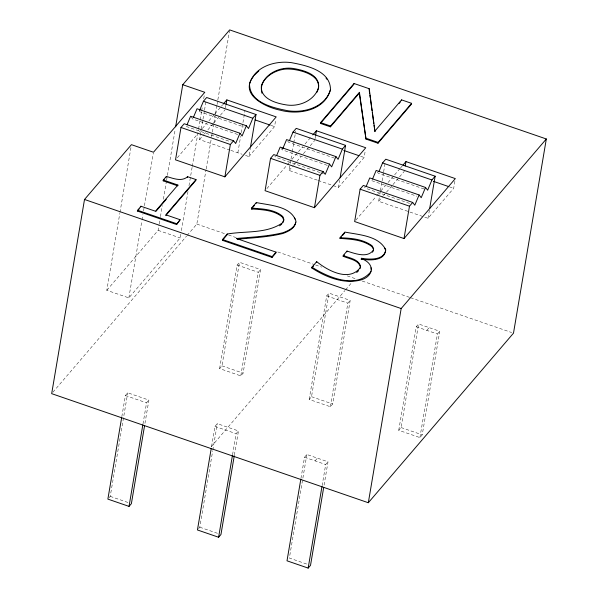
<?xml version="1.0" encoding="UTF-8"?>
<svg xmlns="http://www.w3.org/2000/svg" width="598" height="598" viewBox="0 0 598 598"><rect width="100%" height="100%" fill="white"/><g stroke="black" fill="none" stroke-linecap="round" stroke-linejoin="round"><path stroke-width="0.45" stroke-dasharray="2.99 2.24" d="M180.783 234.274L180.162 237.944L128.839 297.894L106.803 290.299L119.817 213.359M119.974 212.44L131.126 146.495M128.839 297.894L141.853 220.954M142.01 220.034L142.937 214.54M143.557 210.877L153.32 153.17M121.828 416.619L125.393 395.54L127.74 392.804L148.902 400.092L144.866 423.922M109.053 497.738L110.226 496.37L127.74 392.804M106.803 290.299L158.126 230.35L159.053 224.855M159.21 223.936L160.294 217.523M160.451 216.611L162.305 205.615M163.389 199.209L166.491 180.888M166.648 179.968L167.261 176.305M167.418 175.393L175.162 129.594M142.989 423.907L146.555 402.828L148.902 400.092M181.403 230.611L188.064 191.225M188.99 185.731L192.093 167.41M192.25 166.498L198.446 129.856M198.596 128.944L199.994 120.699M200.151 119.779L201.541 111.542M201.698 110.623L202.161 107.872M203.709 98.715L204.486 94.133M230.021 150.083L199.53 139.581L201.175 129.871M201.324 128.974L202.849 119.981M202.999 119.084L204.367 110.989M204.516 110.092L206.19 100.202M187.114 235.433L196.832 224.086L206.018 169.787M206.175 168.868L211.468 137.577M211.625 136.658L212.245 132.973M212.402 132.053L213.8 123.771M213.957 122.852L215.355 114.569M215.512 113.65L216.917 105.368M217.067 104.448L217.694 100.763M217.844 99.844L229.52 30.819M225.491 107.842L225.939 105.188M237.862 152.782L240.643 136.322M241.263 132.659L242.81 123.517M242.967 122.597L244.978 110.712M245.501 155.413L248.895 156.586L250.39 147.758M219.608 368.585L237.129 265.026L239.477 262.283L260.631 269.571L243.117 373.137L240.77 375.873L219.608 368.585L221.955 365.849L239.477 262.283M211.55 446.557L214.959 426.396L217.306 423.653L238.467 430.941L234.431 454.772M198.618 528.587L199.792 527.219L212.656 451.146M212.813 450.234L217.306 423.653M248.895 156.586L274.557 126.612L275.753 119.548M240.77 375.873L258.284 272.314L260.631 269.571M232.555 454.764L236.12 433.685L238.467 430.941M317.306 180.148L289.096 170.43L290.142 164.256M290.292 163.374L290.74 160.72M291.039 158.926L292.108 152.632M292.258 151.735L293.625 143.64M293.782 142.743L295.756 131.052M315.056 138.691L315.505 136.045M333.176 185.612L338.461 187.436L339.657 180.379M309.173 399.442L326.695 295.875L329.035 293.132L350.196 300.42L332.675 403.986L330.335 406.73L309.173 399.442L311.521 396.698L329.035 293.132M300.958 478.325L304.524 457.246L306.871 454.51L328.025 461.798L323.996 485.621M306.871 454.51L289.357 558.069L306.983 564.146M338.461 187.436L364.122 157.461L365.318 150.397M330.335 406.73L347.849 303.164L350.196 300.42M322.12 485.613L325.686 464.534L328.025 461.798M454.884 181.254L453.688 188.318L428.026 218.292L378.661 201.287L379.259 197.751M379.857 194.223L380.306 191.577M380.455 190.672L381.973 181.687M382.129 180.79L383.497 172.695M383.647 171.798L385.015 163.703M428.026 218.292L429.521 209.464M398.739 430.291L416.26 326.725L418.6 323.989L439.762 331.277L422.24 434.843L419.901 437.579L398.739 430.291L401.086 427.555L418.6 323.989M419.901 437.579L437.415 334.013L439.762 331.277M177.307 157.752L196.996 134.752M199.381 131.964L200.577 130.566M202.371 128.473L206.542 123.599M208.934 120.811L214.301 114.532M214.899 113.837L220.864 106.863M221.462 106.167L222.658 104.777M199.53 139.581L203.709 134.7M204.307 134.004L205.503 132.607M207.887 129.818L213.254 123.547M213.852 122.852L219.817 115.877M220.415 115.182L225.192 109.606M52.886 392.236L186.509 236.143M266.872 188.609L290.142 161.423M291.929 159.33L297.901 152.355M298.499 151.66L302.67 146.779M305.062 143.991L310.429 137.719M289.096 170.43L293.274 165.549M293.872 164.854L296.257 162.065M296.855 161.37L301.033 156.489M303.418 153.701L314.757 140.455M355.84 220.154L376.127 196.458M376.725 195.755L379.708 192.272M380.904 190.874L387.467 183.212M388.065 182.51L394.03 175.543M394.628 174.848L399.995 168.569M400.593 167.874L402.387 165.781M378.661 201.287L382.84 196.406M383.438 195.71L385.822 192.922M386.42 192.22L392.385 185.253M392.983 184.55L398.948 177.584M399.546 176.888L404.323 171.312M211.191 446.796L344.994 290.493M345.592 289.798L351.572 282.809M315.101 460.894L317.448 458.15M426.837 330.373L429.185 327.629M271.029 125.393L274.557 126.612M360.594 156.25L364.122 157.461M449.277 186.793L453.688 188.318M199.134 111.512L244.089 127M334.536 158.156L288.699 142.361L287.645 140.978M424.102 189.005L378.257 173.218L377.211 171.835M237.675 134.49L192.713 119.009L191.136 116.931M327.241 165.347L282.278 149.859L281.224 148.476M371.844 180.708L416.806 196.196M186.299 126.499L231.262 141.988M319.945 172.538L275.865 157.349L274.811 155.966M320.827 172.837L323.473 173.749M409.51 203.387L365.43 188.206L364.376 186.823M230.895 150.382L242.108 154.247M318.188 180.454L332.294 185.313M196.832 224.086L227.621 234.685M228.496 234.992L236.412 237.72M277.756 251.96L314.698 264.682M315.58 264.989L321.731 267.112M347.244 275.895L355.16 278.623M362.194 281.045L409.69 297.408M410.572 297.714L511.724 332.555M158.126 230.35L180.162 237.944M237.129 265.026L258.284 272.314M326.695 295.875L347.849 303.164M416.26 326.725L437.415 334.013M221.955 365.849L243.117 373.137M311.521 396.698L332.675 403.986M401.086 427.555L422.24 434.843M125.393 395.54L146.555 402.828M214.959 426.396L236.12 433.685M304.524 457.246L325.686 464.534M110.226 496.37L128.734 502.746M199.792 527.219L218.3 533.595"/><path stroke-width="0.9" d="M182.756 84.714L204.793 92.301L153.477 152.251L131.433 144.664L84.512 199.47L51.675 393.656L368.323 502.731L513.488 333.161L546.325 138.975L229.677 29.9L182.756 84.714L175.633 126.843M163.314 180.013L166.364 176.447C173.076 178.279 181.515 182.076 187.63 176.702L196.009 179.587L165.848 214.817L180.118 219.728L176.567 224.527L137.331 211.012L140.881 206.213L155.473 211.236L177.898 185.044L163.314 180.013L163.172 180.828L177.763 185.851L177.898 185.044M140.747 207.02L140.881 206.213M121.678 417.539L107.879 499.106L129.033 506.394L131.381 503.658L144.559 425.754M166.229 177.255L166.364 176.447M187.017 124.788L190.613 116.244L239.977 133.242L235.664 143.505L233.564 140.739L184.199 123.734L180.985 127.479L175.513 159.845L224.878 176.851L276.201 116.902L226.836 99.896L223.256 104.074M176.567 224.527L180.118 219.728M129.033 506.394L142.832 424.827M187.495 177.509L187.63 176.702M196.009 179.587L195.867 180.394L165.713 215.624M226.089 104.306L226.836 99.896M224.878 176.851L230.357 144.484L233.564 140.739M251.571 208.104L256.34 202.543C269.653 205.413 291.077 205.824 295.995 221.327C295.091 227.674 288.296 230.768 282.929 232.712C267.732 236.457 251.997 237.047 236.472 238.497L276.029 252.124L275.895 252.932L272.053 257.424L222.389 240.314L222.523 239.506L227.225 234.02C245.412 230.843 266.835 233.923 282.533 222.785L283.93 219.563L282.794 216.513C274.303 209.121 262.208 208.911 251.571 208.104L251.437 208.919C262.066 209.726 274.168 209.928 282.652 217.328L283.796 220.37L282.749 222.785M227.225 234.02L227.083 234.827L222.389 240.314M250.54 146.876L256.011 114.51L206.646 97.504L203.44 101.256L199.493 110.66M211.244 448.388L197.445 529.963L218.599 537.251L220.946 534.507L234.281 455.691M252.027 209.121L252.169 208.313M256.198 203.35L256.34 202.543M276.582 155.644L280.178 147.093L329.543 164.099L325.23 174.354L323.129 171.589L273.757 154.583L270.55 158.335L265.078 190.695L314.443 207.7L365.767 147.751L316.402 130.745L312.821 134.931M218.599 537.251L232.398 455.676M272.053 257.424L272.187 256.609L276.029 252.124M315.654 135.163L316.402 130.745M330.44 126.843L330.582 126.029L359.435 92.324L359.293 93.139L330.44 126.843L320.446 123.397L320.58 122.59L354.038 83.503L369.228 88.728L374.968 131.642L374.714 129.811M314.443 207.7L319.923 175.341L323.129 171.589M373.466 249.269L371.889 246.533C362.784 239.768 350.877 239.155 340.008 238.408L340.15 237.6L344.889 232.061C358.695 234.842 378.736 235.53 385.777 249.815C384.282 260.392 369.639 259.689 361.648 258.261L361.334 258.628C376.247 263.935 373.339 277.509 359.211 280.38C342.549 283.915 325.596 276.956 311.82 267.994L311.954 267.179L316.693 261.64C327.555 270.565 349.06 282.151 360.108 267.837M316.559 262.455L316.693 261.64M353.904 84.311L354.038 83.503M340.105 177.726L345.577 145.366L296.212 128.361L293.005 132.106L289.417 140.657M340.658 238.632L340.793 237.825L340.15 237.6M300.809 479.245L287.01 560.812L308.164 568.1L310.512 565.357L323.69 487.46M369.093 89.543L369.228 88.728M360.347 266.76C358.202 259.771 348.978 258.897 343.147 256.243L343.282 255.436L347.012 251.078C354.98 253.53 367.643 258.59 373.496 249.934M346.877 251.885L347.012 251.078M375.103 130.835L401.594 99.881L411.596 103.327L411.461 104.134L377.996 143.221L365.998 139.087L359.435 92.324M366.148 186.494L369.743 177.942L419.108 194.948L414.795 205.211L412.695 202.445L363.322 185.44L360.116 189.185L354.644 221.552L404.009 238.557L455.332 178.608L405.96 161.602L402.977 165.085M377.996 143.221L378.138 142.414L411.596 103.327M308.164 568.1L321.963 486.533M361.192 259.435L361.334 258.628M361.648 258.261L361.506 259.069C369.497 260.496 384.14 261.206 385.635 250.622L384.806 248.192M401.46 100.688L401.594 99.881M405.22 166.012L405.96 161.602M404.009 238.557L409.481 206.19L412.695 202.445M368.323 502.731L401.168 308.553L546.325 138.975M429.67 208.582L435.142 176.216L385.777 159.21L382.571 162.955L378.983 171.506M359.974 268.644L360.489 265.953C358.337 258.964 349.112 258.089 343.282 255.436M295.861 222.135C294.956 228.481 288.161 231.576 282.787 233.519C267.897 237.197 252.483 237.817 237.264 239.23M330.335 90.261C324.288 110.772 298.424 115.19 280.245 110.182C265.916 107.416 238.983 94.671 253.328 76.671M317.007 92.182C325.065 75.213 299.164 68.972 287.264 69.017C275.11 69.039 257.932 79.332 261.961 93.206M193.438 117.298L197.026 108.746L246.391 125.752L248.499 128.518L252.805 118.254L256.011 114.51M246.391 125.752L242.085 136.008L239.977 133.242M282.637 149.007L286.591 139.596L335.956 156.601L338.064 159.367L342.37 149.111L345.577 145.366M335.956 156.601L331.651 166.864L329.543 164.099M372.561 179.004L376.157 170.452L425.522 187.458L427.63 190.224L431.935 179.961L435.142 176.216M425.522 187.458L421.209 197.714L419.108 194.948M372.487 252.214L373.361 250.741L373.608 248.462L372.031 245.726C363.098 239.245 351.527 238.094 340.793 237.825M371.044 271.537C356.535 289.709 327.794 277.225 311.954 267.179M137.331 211.012L139.035 209.016M163.172 180.828L164.188 179.632M155.943 211.341L166.251 199.306M320.446 123.397L353.306 85.006M251.437 208.919L254.412 205.435M399.053 103.506L400.256 102.101M311.82 267.994L313.599 265.916M340.008 238.408L341.196 237.025M342.377 235.642L344.754 232.869M343.147 256.243L344.209 255.002M254.262 75.311L258.859 70.893M356.685 272.531L358.628 270.692M279.602 225.842L281.703 224.153M320.58 122.59L330.582 126.029M366.14 138.28L378.138 142.414M203.44 101.256L252.805 118.254M293.005 132.106L342.37 149.111M382.571 162.955L431.935 179.961M255.167 119.929L270.154 125.094M343.85 150.479L358.83 155.637M433.415 181.329L448.395 186.494M180.985 127.479L230.357 144.484M270.55 158.335L319.923 175.341M360.116 189.185L409.481 206.19M137.465 210.204L176.702 223.719M222.523 239.506L272.187 256.609M84.512 199.47L401.168 308.553M326.045 78.114L327.091 79.437M294.358 217.702L295.442 219.608M370.999 267.747L371.418 269.975M359.293 93.139L365.998 139.087M369.22 90.455L369.601 93.198M369.856 95.03L370.237 97.78M370.498 99.612L371.388 106.018M371.642 107.842L372.031 110.593M372.285 112.424L373.817 123.405M374.071 125.236L374.453 127.979M261.386 85.701C259.958 99.126 276.971 103.589 287.361 105.061C299.972 106.646 314.413 100.367 318.599 87.712C320.177 74.197 302.887 69.981 292.579 68.359C279.999 66.827 265.691 73.188 261.386 85.701M330.47 89.453C325.574 107.057 304.479 113.224 288.109 110.772C273.361 107.924 249.538 102.781 249.516 83.967C254.456 66.542 275.289 60.316 291.57 62.678C306.378 65.474 330.298 70.624 330.47 89.453"/></g></svg>
